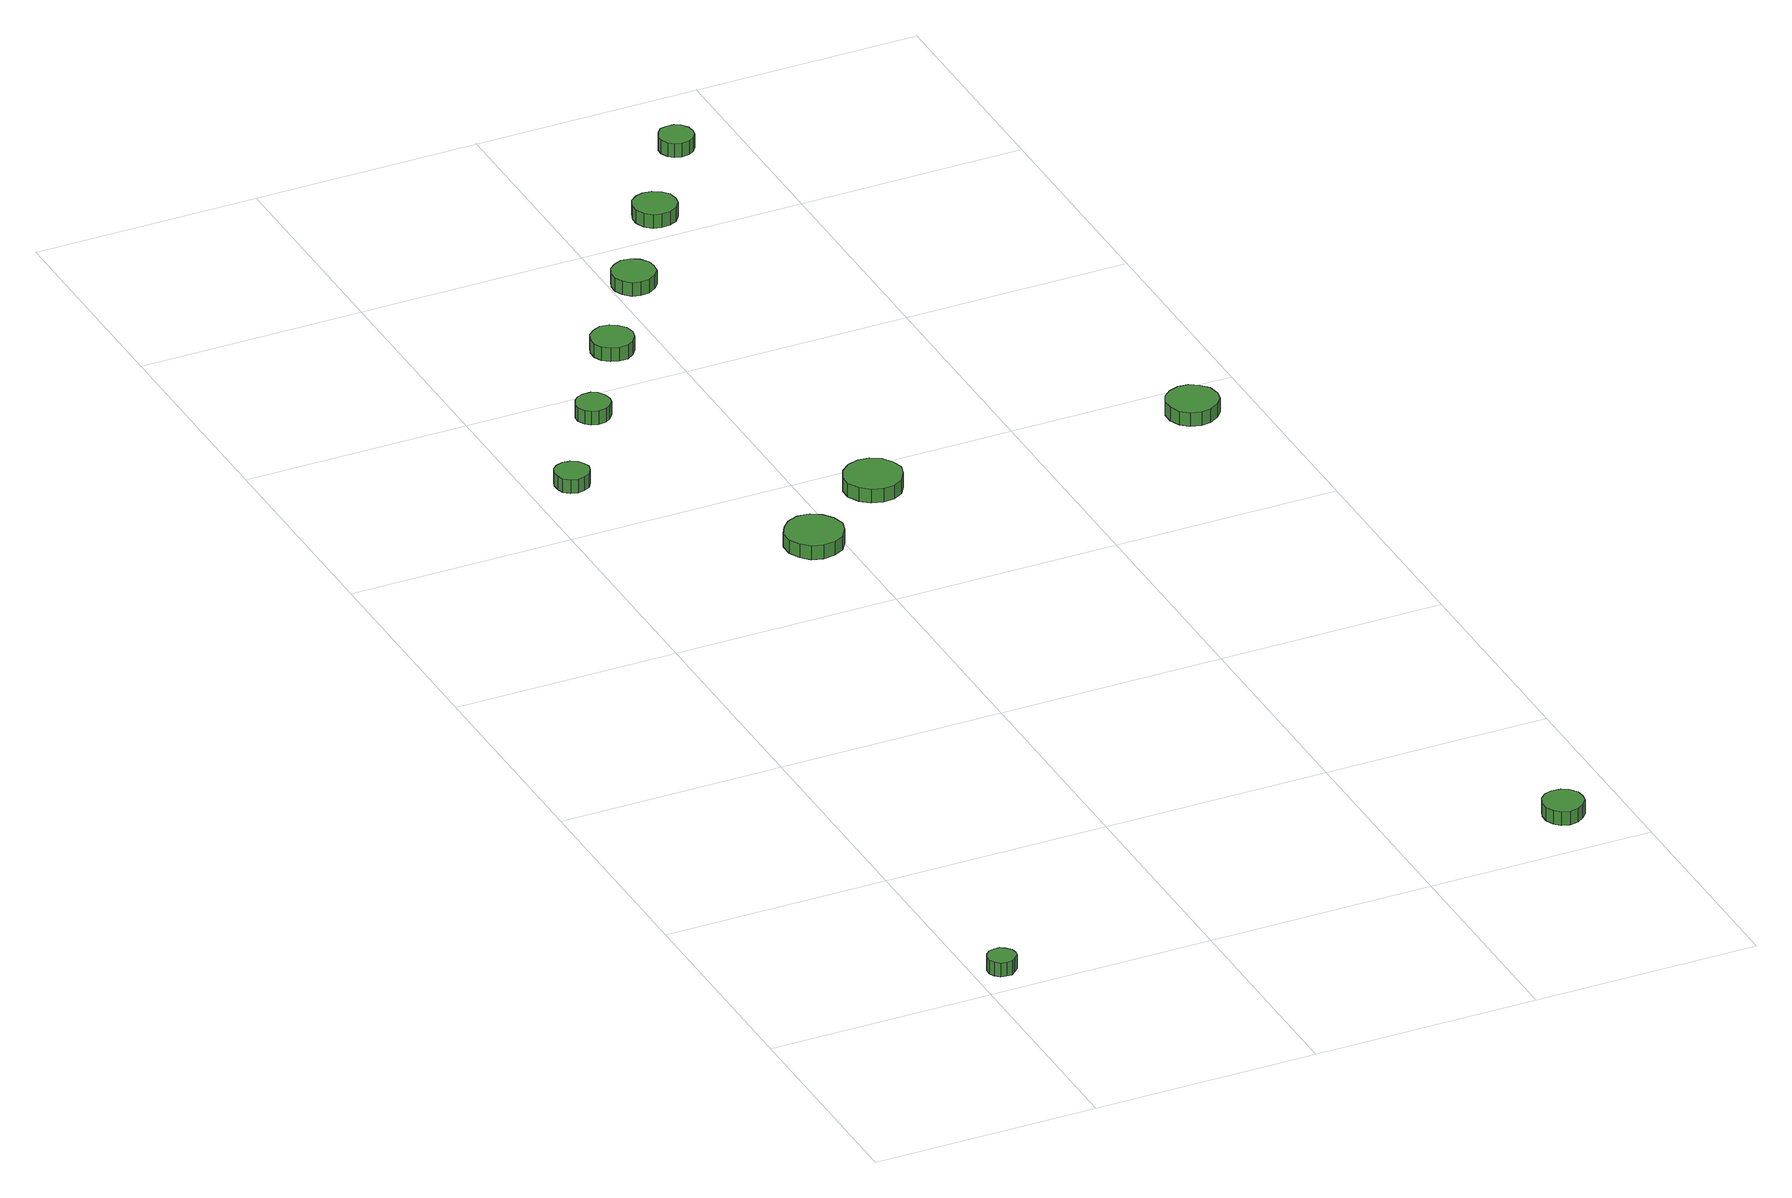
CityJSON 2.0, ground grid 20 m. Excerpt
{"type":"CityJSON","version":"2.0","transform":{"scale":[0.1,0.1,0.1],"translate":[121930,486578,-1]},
"CityObjects":{
"tree1":{"type":"SolitaryVegetationObject","attributes":{"function":"something"},"geometry":[{"type":"MultiSurface","lod":"1","boundaries":[[[0,1,2,3,4,5,6,7,8,9,10,11,12,13,14]],[[15,16,17,18,19,20,21,22,23,24,25,26,27,28,29]],[[0,29,28,1]],[[1,28,27,2]],[[2,27,26,3]],[[3,26,25,4]],[[4,25,24,5]],[[5,24,23,6]],[[6,23,22,7]],[[7,22,21,8]],[[8,21,20,9]],[[9,20,19,10]],[[10,19,18,11]],[[11,18,17,12]],[[12,17,16,13]],[[13,16,15,14]],[[14,15,29,0]]]}]},
"tree2":{"type":"SolitaryVegetationObject","attributes":{"function":"something"},"geometry":[{"type":"MultiSurface","lod":"1","boundaries":[[[30,31,32,33,34,35,36,37,38,39,40,41,42,43,44]],[[45,46,47,48,49,50,51,52,53,54,55,56,57,58,59]],[[30,59,58,31]],[[31,58,57,32]],[[32,57,56,33]],[[33,56,55,34]],[[34,55,54,35]],[[35,54,53,36]],[[36,53,52,37]],[[37,52,51,38]],[[38,51,50,39]],[[39,50,49,40]],[[40,49,48,41]],[[41,48,47,42]],[[42,47,46,43]],[[43,46,45,44]],[[44,45,59,30]]]}]},
"tree3":{"type":"SolitaryVegetationObject","attributes":{"function":"something"},"geometry":[{"type":"MultiSurface","lod":"1","boundaries":[[[60,61,62,63,64,65,66,67,68,69,70,71,72,73,74]],[[75,76,77,78,79,80,81,82,83,84,85,86,87,88,89]],[[60,89,88,61]],[[61,88,87,62]],[[62,87,86,63]],[[63,86,85,64]],[[64,85,84,65]],[[65,84,83,66]],[[66,83,82,67]],[[67,82,81,68]],[[68,81,80,69]],[[69,80,79,70]],[[70,79,78,71]],[[71,78,77,72]],[[72,77,76,73]],[[73,76,75,74]],[[74,75,89,60]]]}]},
"tree4":{"type":"SolitaryVegetationObject","attributes":{"function":"something"},"geometry":[{"type":"MultiSurface","lod":"1","boundaries":[[[90,91,92,93,94,95,96,97,98,99,100,101,102,103,104]],[[105,106,107,108,109,110,111,112,113,114,115,116,117,118,119]],[[90,119,118,91]],[[91,118,117,92]],[[92,117,116,93]],[[93,116,115,94]],[[94,115,114,95]],[[95,114,113,96]],[[96,113,112,97]],[[97,112,111,98]],[[98,111,110,99]],[[99,110,109,100]],[[100,109,108,101]],[[101,108,107,102]],[[102,107,106,103]],[[103,106,105,104]],[[104,105,119,90]]]}]},
"tree5":{"type":"SolitaryVegetationObject","attributes":{"function":"something"},"geometry":[{"type":"MultiSurface","lod":"1","boundaries":[[[120,121,122,123,124,125,126,127,128,129,130,131,132,133,134]],[[135,136,137,138,139,140,141,142,143,144,145,146,147,148,149]],[[120,149,148,121]],[[121,148,147,122]],[[122,147,146,123]],[[123,146,145,124]],[[124,145,144,125]],[[125,144,143,126]],[[126,143,142,127]],[[127,142,141,128]],[[128,141,140,129]],[[129,140,139,130]],[[130,139,138,131]],[[131,138,137,132]],[[132,137,136,133]],[[133,136,135,134]],[[134,135,149,120]]]}]},
"tree6":{"type":"SolitaryVegetationObject","attributes":{"function":"something"},"geometry":[{"type":"MultiSurface","lod":"1","boundaries":[[[150,151,152,153,154,155,156,157,158,159,160,161,162,163,164]],[[165,166,167,168,169,170,171,172,173,174,175,176,177,178,179]],[[150,179,178,151]],[[151,178,177,152]],[[152,177,176,153]],[[153,176,175,154]],[[154,175,174,155]],[[155,174,173,156]],[[156,173,172,157]],[[157,172,171,158]],[[158,171,170,159]],[[159,170,169,160]],[[160,169,168,161]],[[161,168,167,162]],[[162,167,166,163]],[[163,166,165,164]],[[164,165,179,150]]]}]},
"tree7":{"type":"SolitaryVegetationObject","attributes":{"function":"something"},"geometry":[{"type":"MultiSurface","lod":"1","boundaries":[[[180,181,182,183,184,185,186,187,188,189,190,191,192,193,194]],[[195,196,197,198,199,200,201,202,203,204,205,206,207,208,209]],[[180,209,208,181]],[[181,208,207,182]],[[182,207,206,183]],[[183,206,205,184]],[[184,205,204,185]],[[185,204,203,186]],[[186,203,202,187]],[[187,202,201,188]],[[188,201,200,189]],[[189,200,199,190]],[[190,199,198,191]],[[191,198,197,192]],[[192,197,196,193]],[[193,196,195,194]],[[194,195,209,180]]]}]},
"tree8":{"type":"SolitaryVegetationObject","attributes":{"function":"something"},"geometry":[{"type":"MultiSurface","lod":"1","boundaries":[[[210,211,212,213,214,215,216,217,218,219,220,221,222,223,224]],[[225,226,227,228,229,230,231,232,233,234,235,236,237,238,239]],[[210,239,238,211]],[[211,238,237,212]],[[212,237,236,213]],[[213,236,235,214]],[[214,235,234,215]],[[215,234,233,216]],[[216,233,232,217]],[[217,232,231,218]],[[218,231,230,219]],[[219,230,229,220]],[[220,229,228,221]],[[221,228,227,222]],[[222,227,226,223]],[[223,226,225,224]],[[224,225,239,210]]]}]},
"tree9":{"type":"SolitaryVegetationObject","attributes":{"function":"something"},"geometry":[{"type":"MultiSurface","lod":"1","boundaries":[[[240,241,242,243,244,245,246,247,248,249,250,251,252,253,254]],[[255,256,257,258,259,260,261,262,263,264,265,266,267,268,269]],[[240,269,268,241]],[[241,268,267,242]],[[242,267,266,243]],[[243,266,265,244]],[[244,265,264,245]],[[245,264,263,246]],[[246,263,262,247]],[[247,262,261,248]],[[248,261,260,249]],[[249,260,259,250]],[[250,259,258,251]],[[251,258,257,252]],[[252,257,256,253]],[[253,256,255,254]],[[254,255,269,240]]]}]},
"tree10":{"type":"SolitaryVegetationObject","attributes":{"function":"something"},"geometry":[{"type":"MultiSurface","lod":"1","boundaries":[[[270,271,272,273,274,275,276,277,278,279,280,281,282,283,284]],[[285,286,287,288,289,290,291,292,293,294,295,296,297,298,299]],[[270,299,298,271]],[[271,298,297,272]],[[272,297,296,273]],[[273,296,295,274]],[[274,295,294,275]],[[275,294,293,276]],[[276,293,292,277]],[[277,292,291,278]],[[278,291,290,279]],[[279,290,289,280]],[[280,289,288,281]],[[281,288,287,282]],[[282,287,286,283]],[[283,286,285,284]],[[284,285,299,270]]]}]},
"tree11":{"type":"SolitaryVegetationObject","attributes":{"function":"something"},"geometry":[{"type":"MultiSurface","lod":"1","boundaries":[[[300,301,302,303,304,305,306,307,308,309,310,311,312,313,314]],[[315,316,317,318,319,320,321,322,323,324,325,326,327,328,329]],[[300,329,328,301]],[[301,328,327,302]],[[302,327,326,303]],[[303,326,325,304]],[[304,325,324,305]],[[305,324,323,306]],[[306,323,322,307]],[[307,322,321,308]],[[308,321,320,309]],[[309,320,319,310]],[[310,319,318,311]],[[311,318,317,312]],[[312,317,316,313]],[[313,316,315,314]],[[314,315,329,300]]]}]}
},
"vertices":[
[30,15,30],[29,20,30],[25,24,30],[21,27,30],[16,27,30],[11,26,30],[7,22,30],[5,18,30],[5,12,30],[7,8,30],[11,4,30],[16,3,30],[21,3,30],[25,6,30],[29,10,30],[29,10,17],[25,6,17],[21,3,17],[16,3,17],[11,4,17],[7,8,17],[5,12,17],[5,18,17],[7,22,17],[11,26,17],[16,27,17],[21,27,17],[25,24,17],[29,20,17],[30,15,17],
[48,866,27],[46,872,27],[43,877,27],[37,880,27],[31,881,27],[25,879,27],[20,875,27],[18,869,27],[18,863,27],[20,857,27],[25,853,27],[31,851,27],[37,852,27],[43,855,27],[46,860,27],[46,860,14],[43,855,14],[37,852,14],[31,851,14],[25,853,14],[20,857,14],[18,863,14],[18,869,14],[20,875,14],[25,879,14],[31,881,14],[37,880,14],[43,877,14],[46,872,14],[48,866,14],
[194,689,31],[191,700,31],[185,708,31],[176,714,31],[165,715,31],[155,711,31],[148,704,31],[143,695,31],[143,684,31],[148,674,31],[155,667,31],[165,664,31],[176,665,31],[185,670,31],[191,679,31],[191,679,18],[185,670,18],[176,665,18],[165,664,18],[155,667,18],[148,674,18],[143,684,18],[143,695,18],[148,704,18],[155,711,18],[165,715,18],[176,714,18],[185,708,18],[191,700,18],[194,689,18],
[112,961,24],[111,967,24],[107,973,24],[102,976,24],[95,976,24],[89,974,24],[85,970,24],[82,964,24],[82,958,24],[85,952,24],[89,948,24],[95,946,24],[102,947,24],[107,950,24],[111,955,24],[111,955,11],[107,950,11],[102,947,11],[95,946,11],[89,948,11],[85,952,11],[82,958,11],[82,964,11],[85,970,11],[89,974,11],[95,976,11],[102,976,11],[107,973,11],[111,967,11],[112,961,11],
[176,1051,22],[174,1059,22],[169,1065,22],[163,1069,22],[155,1070,22],[148,1067,22],[142,1062,22],[139,1055,22],[139,1047,22],[142,1040,22],[148,1035,22],[155,1033,22],[163,1033,22],[169,1037,22],[174,1043,22],[174,1043,9],[169,1037,9],[163,1033,9],[155,1033,9],[148,1035,9],[142,1040,9],[139,1047,9],[139,1055,9],[142,1062,9],[148,1067,9],[155,1070,9],[163,1069,9],[169,1065,9],[174,1059,9],[176,1051,9],
[276,749,31],[273,759,31],[267,768,31],[258,773,31],[248,774,31],[238,771,31],[230,764,31],[225,754,31],[225,744,31],[230,734,31],[238,727,31],[248,724,31],[258,725,31],[267,730,31],[273,739,31],[273,739,18],[267,730,18],[258,725,18],[248,724,18],[238,727,18],[230,734,18],[225,744,18],[225,754,18],[230,764,18],[238,771,18],[248,774,18],[258,773,18],[267,768,18],[273,759,18],[276,749,18],
[238,1141,20],[237,1148,20],[232,1155,20],[225,1159,20],[217,1160,20],[210,1157,20],[204,1152,20],[201,1145,20],[201,1137,20],[204,1130,20],[210,1124,20],[217,1122,20],[225,1123,20],[232,1127,20],[237,1133,20],[237,1133,7],[232,1127,7],[225,1123,7],[217,1122,7],[210,1124,7],[204,1130,7],[201,1137,7],[201,1145,7],[204,1152,7],[210,1157,7],[217,1160,7],[225,1159,7],[232,1155,7],[237,1148,7],[238,1141,7],
[565,57,18],[564,64,18],[559,71,18],[553,74,18],[545,75,18],[538,73,18],[533,68,18],[530,61,18],[530,53,18],[533,46,18],[538,41,18],[545,39,18],[553,40,18],[559,44,18],[564,50,18],[564,50,5],[559,44,5],[553,40,5],[545,39,5],[538,41,5],[533,46,5],[530,53,5],[530,61,5],[533,68,5],[538,73,5],[545,75,5],[553,74,5],[559,71,5],[564,64,5],[565,57,5],
[300,1230,20],[299,1238,20],[294,1244,20],[287,1248,20],[279,1249,20],[272,1247,20],[266,1242,20],[263,1234,20],[263,1227,20],[266,1219,20],[272,1214,20],[279,1212,20],[287,1213,20],[294,1216,20],[299,1223,20],[299,1223,7],[294,1216,7],[287,1213,7],[279,1212,7],[272,1214,7],[266,1219,7],[263,1227,7],[263,1234,7],[266,1242,7],[272,1247,7],[279,1249,7],[287,1248,7],[294,1244,7],[299,1238,7],[300,1230,7],
[359,1321,20],[358,1327,20],[354,1333,20],[349,1336,20],[342,1336,20],[336,1335,20],[332,1330,20],[329,1324,20],[329,1318,20],[332,1312,20],[336,1308,20],[342,1306,20],[349,1307,20],[354,1310,20],[358,1315,20],[358,1315,7],[354,1310,7],[349,1307,7],[342,1306,7],[336,1308,7],[332,1312,7],[329,1318,7],[329,1324,7],[332,1330,7],[336,1335,7],[342,1336,7],[349,1336,7],[354,1333,7],[358,1327,7],[359,1321,7],
[564,751,26],[562,761,26],[556,768,26],[548,773,26],[539,774,26],[530,771,26],[523,765,26],[519,756,26],[519,747,26],[523,738,26],[530,732,26],[539,729,26],[548,730,26],[556,735,26],[562,742,26],[562,742,13],[556,735,13],[548,730,13],[539,729,13],[530,732,13],[523,738,13],[519,747,13],[519,756,13],[523,765,13],[530,771,13],[539,774,13],[548,773,13],[556,768,13],[562,761,13],[564,751,13]
]}
